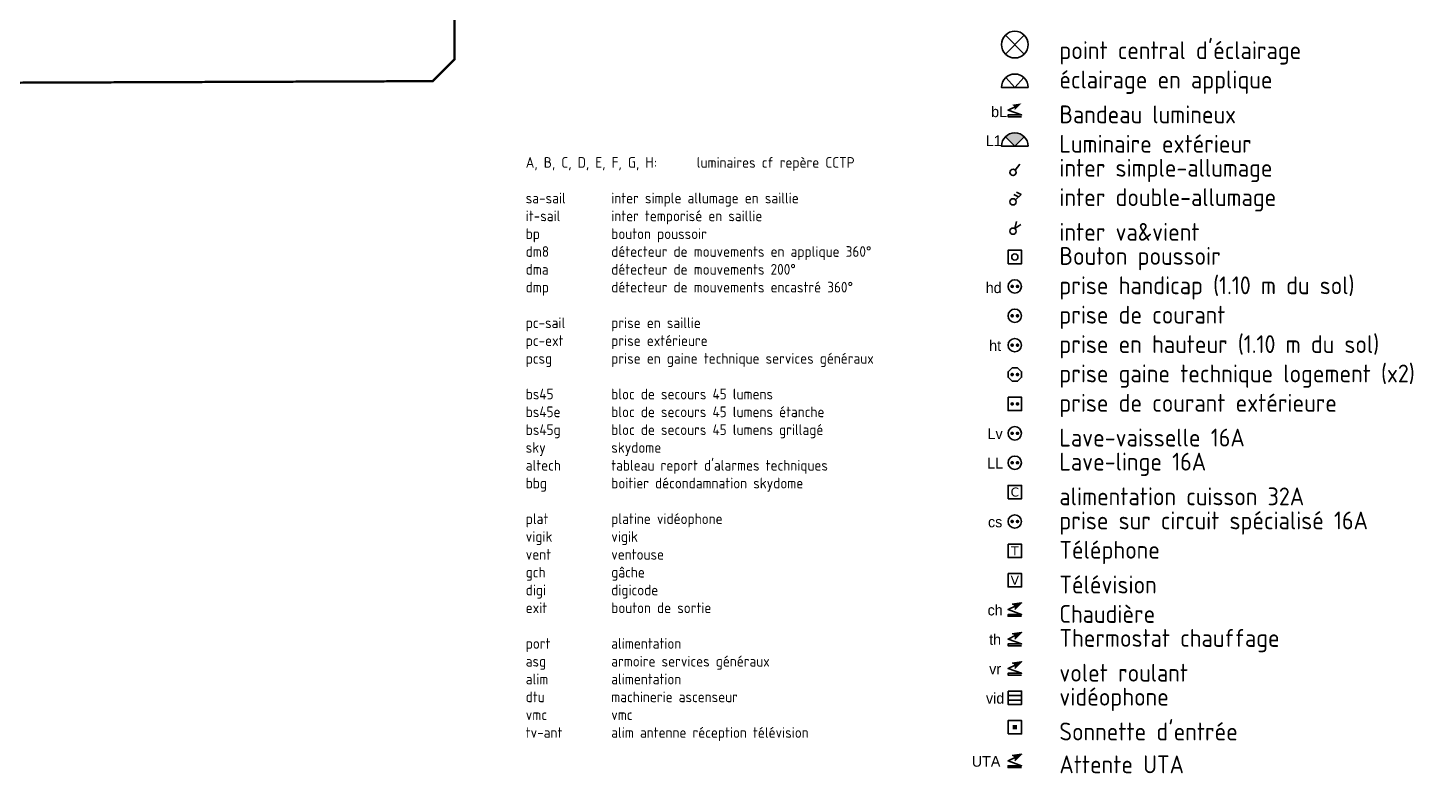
# Model space of a CAD drawing. Header units: centimetres. Extents: x 2811 to 13089, y 820 to 6224.
# Drawn here: x 8447 to 10830, y 820 to 2103 of the extents above; entities that cross this region are included whole.
import ezdxf

# ---------------------------------------------------------------- set-up
doc = ezdxf.new("R2010")
doc.units = ezdxf.units.CM
for name, color, linetype, lineweight in [('prlm-ELEC-CFA', 1, 'Continuous', 25), ('prlm-ELEC-CFO', 1, 'Continuous', 25), ('prlm-MOD-PB', 2, 'Continuous', 30)]:
    doc.layers.add(name, color=color, linetype=linetype, lineweight=lineweight)
doc.styles.add('prlm-elec-cfa', font='comic.ttf', dxfattribs={"height": 12})
doc.styles.add('prlm-elec-cfo', font='comic.ttf', dxfattribs={"height": 12})
doc.styles.get("Standard").update_dxf_attribs({"font": 'isocp.shx', "height": 15})

# ---------------------------------------------------------------- blocks, each defined once
blk = doc.blocks.new('xo.PTCE')
at = {"layer": 'prlm-ELEC-CFO', "color": 0, "ltscale": 0.01}
for points in [[(-0.106, 0.106), (0.106, -0.106)], [(0.106, 0.106), (-0.106, -0.106)]]:
    blk.add_lwpolyline(points, dxfattribs=at)
at = {"layer": 'prlm-ELEC-CFO', "color": 0, "linetype": 'ByBlock', "ltscale": 0.01}
blk.add_circle((0, 0), 0.15, dxfattribs=at)
blk = doc.blocks.new('xo.ECAP')
at = {"color": 0, "ltscale": 0.01}
blk.add_wipeout([(-0.15, 0), (-0.101, 0.111), (0, 0.15), (0.101, 0.111), (0.15, 0)], dxfattribs=at).dxf.layer = 'prlm-ELEC-CFO'
at = {"layer": 'prlm-ELEC-CFO', "color": 0, "linetype": 'ByBlock', "lineweight": -2, "ltscale": 0.01, "flags": 128}
blk.add_lwpolyline([(0.15, 0, 1), (-0.15, 0)], format="xyb", close=True, dxfattribs=at)
at = {"layer": 'prlm-ELEC-CFO', "color": 0, "ltscale": 0.01}
blk.add_lwpolyline([(-0.101, 0.111), (0, 0), (0.101, 0.111)], dxfattribs=at)
blk = doc.blocks.new('xo.BL')
at = {"color": 0, "lineweight": 5, "ltscale": 0.01}
blk.add_wipeout([(-0.075, -0.075), (0.075, -0.075), (0.075, 0.075), (-0.075, 0.075)], dxfattribs=at).dxf.layer = 'prlm-ELEC-CFO'
at = {"layer": 'prlm-ELEC-CFO', "lineweight": 5, "ltscale": 0.01}
blk.add_hatch(color=0, dxfattribs=at).paths.add_polyline_path([(-0.03, 0.06), (-0.001, 0.037), (0, 0), (0.075, 0.075)])
at = {"layer": 'prlm-ELEC-CFO', "color": 0, "ltscale": 0.01}
blk.add_lwpolyline([(0.01, 0.042), (-0.075, 0), (0.075, -0.055), (-0.075, -0.055), (-0.075, -0.075), (0.075, -0.075)], dxfattribs=at)
blk = doc.blocks.new('xo.LUM1')
at = {"layer": 'prlm-ELEC-CFO', "linetype": 'ByBlock', "lineweight": 5, "ltscale": 0.01}
blk.add_hatch(color=0, dxfattribs=at).paths.add_polyline_path([(0.106, 0.106, 0.414214), (-0.106, 0.106), (0, 0)])
at = {"layer": 'prlm-ELEC-CFO', "color": 0, "linetype": 'ByBlock', "lineweight": -2, "ltscale": 0.01, "flags": 128}
blk.add_lwpolyline([(0.15, 0, 1), (-0.15, 0)], format="xyb", close=True, dxfattribs=at)
at = {"layer": 'prlm-ELEC-CFO', "color": 0, "ltscale": 0.01}
blk.add_lwpolyline([(-0.106, 0.106), (0, 0), (0.106, 0.106)], dxfattribs=at)
blk = doc.blocks.new('xo.SA')
at = {"layer": 'prlm-ELEC-CFO', "color": 0, "ltscale": 0.01}
blk.add_lwpolyline([(0.002, -0.013), (0.055, 0.053)], dxfattribs=at)
blk.add_circle((-0.02, -0.04), 0.035, dxfattribs=at)
blk = doc.blocks.new('xo.DA')
at = {"layer": 'prlm-ELEC-CFO', "color": 0, "ltscale": 0.01}
for points in [[(0.04, 0.014), (-0.012, 0.043)], [(0.006, -0.017), (0.07, 0.041), (0.018, 0.07)]]:
    blk.add_lwpolyline(points, dxfattribs=at)
blk.add_circle((-0.02, -0.04), 0.035, dxfattribs=at)
blk = doc.blocks.new('xo.VV')
at = {"layer": 'prlm-ELEC-CFO', "color": 0, "ltscale": 0.01}
blk.add_lwpolyline([(0.069, 0.034), (0, -0.011), (0.019, 0.069)], dxfattribs=at)
blk.add_circle((-0.02, -0.04), 0.035, dxfattribs=at)
blk = doc.blocks.new('xo.BP')
at = {"layer": 'prlm-ELEC-CFO', "color": 0, "ltscale": 0.01, "flags": 128}
blk.add_lwpolyline([(-0.075, -0.075), (0.075, -0.075), (0.075, 0.075), (-0.075, 0.075)], close=True, dxfattribs=at)
at = {"layer": 'prlm-ELEC-CFO', "color": 0, "ltscale": 0.01}
blk.add_circle((0, 0), 0.035, dxfattribs=at)
blk = doc.blocks.new('xo.PCHD')
at = {"color": 0, "lineweight": 5, "ltscale": 0.01}
blk.add_wipeout([(-0.075, -0.075), (0.075, -0.075), (0.075, 0.075), (-0.075, 0.075)], dxfattribs=at).dxf.layer = 'prlm-ELEC-CFO'
at = {"layer": 'prlm-ELEC-CFO', "color": 0, "linetype": 'ByBlock', "lineweight": 5, "ltscale": 0.01, "const_width": 0.02}
for points in [[(-0.04, 0, 1), (-0.02, 0, 1)], [(0.02, 0, 1), (0.04, 0, 1)]]:
    blk.add_lwpolyline(points, format="xyb", close=True, dxfattribs=at)
at = {"layer": 'prlm-ELEC-CFO', "color": 0, "linetype": 'ByBlock', "lineweight": -2, "ltscale": 0.01}
blk.add_circle((0, 0), 0.075, dxfattribs=at)
blk = doc.blocks.new('xo.PC')
at = {"color": 0, "lineweight": 5, "ltscale": 0.01}
blk.add_wipeout([(-0.075, -0.075), (0.075, -0.075), (0.075, 0.075), (-0.075, 0.075)], dxfattribs=at).dxf.layer = 'prlm-ELEC-CFO'
at = {"layer": 'prlm-ELEC-CFO', "color": 0, "linetype": 'ByBlock', "lineweight": 5, "ltscale": 0.01, "const_width": 0.02}
for points in [[(-0.04, 0, 1), (-0.02, 0, 1)], [(0.02, 0, 1), (0.04, 0, 1)]]:
    blk.add_lwpolyline(points, format="xyb", close=True, dxfattribs=at)
at = {"layer": 'prlm-ELEC-CFO', "color": 0, "linetype": 'ByBlock', "lineweight": -2, "ltscale": 0.01}
blk.add_circle((0, 0), 0.075, dxfattribs=at)
blk = doc.blocks.new('xo.PCHT')
at = {"color": 0, "lineweight": 5, "ltscale": 0.01}
blk.add_wipeout([(-0.075, -0.075), (0.075, -0.075), (0.075, 0.075), (-0.075, 0.075)], dxfattribs=at).dxf.layer = 'prlm-ELEC-CFO'
at = {"layer": 'prlm-ELEC-CFO', "color": 0, "linetype": 'ByBlock', "lineweight": 5, "ltscale": 0.01, "const_width": 0.02}
for points in [[(-0.04, 0, 1), (-0.02, 0, 1)], [(0.02, 0, 1), (0.04, 0, 1)]]:
    blk.add_lwpolyline(points, format="xyb", close=True, dxfattribs=at)
at = {"layer": 'prlm-ELEC-CFO', "color": 0, "linetype": 'ByBlock', "lineweight": -2, "ltscale": 0.01}
blk.add_circle((0, 0), 0.075, dxfattribs=at)
blk = doc.blocks.new('xo.PCGTL')
at = {"layer": 'prlm-ELEC-CFO', "color": 0, "ltscale": 0.01}
blk.add_lwpolyline([(-0.031, -0.075), (0.031, -0.075), (0.075, -0.031), (0.075, 0.031), (0.031, 0.075), (-0.031, 0.075), (-0.075, 0.031), (-0.075, -0.031)], close=True, dxfattribs=at)
at = {"layer": 'prlm-ELEC-CFO', "color": 0, "linetype": 'ByBlock', "lineweight": 5, "ltscale": 0.01, "const_width": 0.02}
for points in [[(-0.04, 0, 1), (-0.02, 0, 1)], [(0.02, 0, 1), (0.04, 0, 1)]]:
    blk.add_lwpolyline(points, format="xyb", close=True, dxfattribs=at)
blk = doc.blocks.new('xo.PC-EXT')
at = {"layer": 'prlm-ELEC-CFO', "color": 0, "linetype": 'ByBlock', "lineweight": -2, "ltscale": 0.01, "flags": 128}
blk.add_lwpolyline([(-0.075, 0.075), (0.075, 0.075), (0.075, -0.075), (-0.075, -0.075)], close=True, dxfattribs=at)
at = {"layer": 'prlm-ELEC-CFO', "color": 0, "linetype": 'ByBlock', "lineweight": 5, "ltscale": 0.01, "const_width": 0.02}
for points in [[(-0.04, 0, 1), (-0.02, 0, 1)], [(0.02, 0, 1), (0.04, 0, 1)]]:
    blk.add_lwpolyline(points, format="xyb", close=True, dxfattribs=at)
blk = doc.blocks.new('xo.LV')
at = {"color": 0, "lineweight": 5, "ltscale": 0.01}
blk.add_wipeout([(-0.075, -0.075), (0.075, -0.075), (0.075, 0.075), (-0.075, 0.075)], dxfattribs=at).dxf.layer = 'prlm-ELEC-CFO'
at = {"layer": 'prlm-ELEC-CFO', "color": 0, "linetype": 'ByBlock', "lineweight": 5, "ltscale": 0.01, "const_width": 0.02}
for points in [[(-0.04, 0, 1), (-0.02, 0, 1)], [(0.02, 0, 1), (0.04, 0, 1)]]:
    blk.add_lwpolyline(points, format="xyb", close=True, dxfattribs=at)
at = {"layer": 'prlm-ELEC-CFO', "color": 0, "linetype": 'ByBlock', "lineweight": -2, "ltscale": 0.01}
blk.add_circle((0, 0), 0.075, dxfattribs=at)
blk = doc.blocks.new('xo.LL')
at = {"color": 0, "lineweight": 5, "ltscale": 0.01}
blk.add_wipeout([(-0.075, -0.075), (0.075, -0.075), (0.075, 0.075), (-0.075, 0.075)], dxfattribs=at).dxf.layer = 'prlm-ELEC-CFO'
at = {"layer": 'prlm-ELEC-CFO', "color": 0, "linetype": 'ByBlock', "lineweight": 5, "ltscale": 0.01, "const_width": 0.02}
for points in [[(-0.04, 0, 1), (-0.02, 0, 1)], [(0.02, 0, 1), (0.04, 0, 1)]]:
    blk.add_lwpolyline(points, format="xyb", close=True, dxfattribs=at)
at = {"layer": 'prlm-ELEC-CFO', "color": 0, "linetype": 'ByBlock', "lineweight": -2, "ltscale": 0.01}
blk.add_circle((0, 0), 0.075, dxfattribs=at)
blk = doc.blocks.new('xo.SF32')
at = {"layer": 'prlm-ELEC-CFO', "color": 0, "ltscale": 0.01, "flags": 128}
blk.add_lwpolyline([(-0.075, -0.075), (0.075, -0.075), (0.075, 0.075), (-0.075, 0.075)], close=True, dxfattribs=at)
at = {"layer": 'prlm-ELEC-CFO', "color": 0, "linetype": 'ByBlock', "ltscale": 0.01, "insert": (0, 0), "char_height": 0.1, "width": 0.1136, "attachment_point": 5}
blk.add_mtext('{\\fVerdana|b0|i0|c0|p34;C}', dxfattribs=at)
blk = doc.blocks.new('xo.PCS')
at = {"color": 0, "lineweight": 5, "ltscale": 0.01}
blk.add_wipeout([(-0.075, -0.075), (0.075, -0.075), (0.075, 0.075), (-0.075, 0.075)], dxfattribs=at).dxf.layer = 'prlm-ELEC-CFO'
at = {"layer": 'prlm-ELEC-CFO', "color": 0, "linetype": 'ByBlock', "lineweight": 5, "ltscale": 0.01, "const_width": 0.02}
for points in [[(-0.04, 0, 1), (-0.02, 0, 1)], [(0.02, 0, 1), (0.04, 0, 1)]]:
    blk.add_lwpolyline(points, format="xyb", close=True, dxfattribs=at)
at = {"layer": 'prlm-ELEC-CFO', "color": 0, "linetype": 'ByBlock', "lineweight": -2, "ltscale": 0.01}
blk.add_circle((0, 0), 0.075, dxfattribs=at)
blk = doc.blocks.new('xo.TEL')
at = {"layer": 'prlm-ELEC-CFA', "color": 0, "linetype": 'ByBlock', "lineweight": -2, "ltscale": 0.01, "flags": 128}
blk.add_lwpolyline([(-0.075, 0.075), (0.075, 0.075), (0.075, -0.075), (-0.075, -0.075)], close=True, dxfattribs=at)
at = {"layer": 'prlm-ELEC-CFA', "color": 0, "linetype": 'ByBlock', "ltscale": 0.01, "insert": (0, 0), "char_height": 0.1, "width": 0.1136, "attachment_point": 5}
blk.add_mtext('{\\fVerdana|b0|i0|c0|p34;T}', dxfattribs=at)
blk = doc.blocks.new('xo.TV')
at = {"layer": 'prlm-ELEC-CFA', "color": 0, "linetype": 'ByBlock', "lineweight": -2, "ltscale": 0.01, "flags": 128}
blk.add_lwpolyline([(-0.075, 0.075), (0.075, 0.075), (0.075, -0.075), (-0.075, -0.075)], close=True, dxfattribs=at)
at = {"layer": 'prlm-ELEC-CFA', "color": 0, "linetype": 'ByBlock', "ltscale": 0.01, "insert": (0, 0), "char_height": 0.1, "width": 0.1136, "attachment_point": 5}
blk.add_mtext('{\\fVerdana|b0|i0|c0|p34;V}', dxfattribs=at)
blk = doc.blocks.new('xo.CH')
at = {"layer": 'prlm-ELEC-CFO', "lineweight": 5, "ltscale": 0.01}
blk.add_hatch(color=0, dxfattribs=at).paths.add_polyline_path([(-0.03, 0.06), (-0.001, 0.037), (0, 0), (0.075, 0.075)])
at = {"layer": 'prlm-ELEC-CFO', "color": 0, "ltscale": 0.01}
for points in [[(0.01, 0.042), (-0.075, 0), (0.075, -0.055), (-0.075, -0.055), (-0.075, -0.075), (0.075, -0.075)], [(-0.03, 0.06), (0.075, 0.075), (0, 0)]]:
    blk.add_lwpolyline(points, dxfattribs=at)
blk = doc.blocks.new('xo.TH')
at = {"color": 0, "lineweight": 5, "ltscale": 0.01}
blk.add_wipeout([(-0.075, -0.075), (0.075, -0.075), (0.075, 0.075), (-0.075, 0.075)], dxfattribs=at).dxf.layer = 'prlm-ELEC-CFA'
at = {"layer": 'prlm-ELEC-CFA', "lineweight": 5, "ltscale": 0.01}
blk.add_hatch(color=0, dxfattribs=at).paths.add_polyline_path([(-0.03, 0.06), (-0.001, 0.037), (0, 0), (0.075, 0.075)])
at = {"layer": 'prlm-ELEC-CFA', "color": 0, "ltscale": 0.01}
for points in [[(0.01, 0.042), (-0.075, 0), (0.075, -0.055), (-0.075, -0.055), (-0.075, -0.075), (0.075, -0.075)], [(-0.03, 0.06), (0.075, 0.075), (0, 0)]]:
    blk.add_lwpolyline(points, dxfattribs=at)
blk = doc.blocks.new('xo.VR')
at = {"layer": 'prlm-ELEC-CFO', "lineweight": 5, "ltscale": 0.01}
blk.add_hatch(color=0, dxfattribs=at).paths.add_polyline_path([(-0.03, 0.06), (-0.001, 0.037), (0, 0), (0.075, 0.075)])
at = {"layer": 'prlm-ELEC-CFO', "color": 0, "ltscale": 0.01}
for points in [[(0.01, 0.042), (-0.075, 0), (0.075, -0.055), (-0.075, -0.055), (-0.075, -0.075), (0.075, -0.075)], [(-0.03, 0.06), (0.075, 0.075), (0, 0)]]:
    blk.add_lwpolyline(points, dxfattribs=at)
blk = doc.blocks.new('xo.VID')
at = {"layer": 'prlm-ELEC-CFA', "color": 0, "linetype": 'ByBlock', "lineweight": -2, "ltscale": 0.01, "flags": 128}
blk.add_lwpolyline([(-0.075, 0.075), (0.075, 0.075), (0.075, -0.075), (-0.075, -0.075)], close=True, dxfattribs=at)
at = {"layer": 'prlm-ELEC-CFA', "color": 0, "ltscale": 0.01}
for points in [[(-0.075, 0.025), (0.075, 0.025)], [(-0.075, -0.025), (0.075, -0.025)]]:
    blk.add_lwpolyline(points, dxfattribs=at)
blk = doc.blocks.new('xo.BSO')
at = {"layer": 'prlm-ELEC-CFO', "lineweight": 5, "ltscale": 0.01}
blk.add_hatch(color=0, dxfattribs=at).paths.add_polyline_path([(-0.025, -0.025), (0.025, -0.025), (0.025, 0.025), (-0.025, 0.025)])
at = {"layer": 'prlm-ELEC-CFO', "color": 0, "ltscale": 0.01, "flags": 128}
blk.add_lwpolyline([(-0.075, -0.075), (0.075, -0.075), (0.075, 0.075), (-0.075, 0.075)], close=True, dxfattribs=at)

msp = doc.modelspace()

# ---------------------------------------------------------------- linework, layer by layer
at = {"layer": 'prlm-MOD-PB', "ltscale": 0.8, "const_width": 4}
msp.add_lwpolyline([(2812.976, 2304.706), (6460.168, 2313.199), (7232.183, 2976.973), (7662.663, 2976.973), (7790.514, 2909.886), (8085.32, 2043.919), (8134.686, 2007.284), (9143.651, 2010.985), (9180.94, 2048.275), (9180.94, 2348.491)], dxfattribs=at)

# ---------------------------------------------------------------- block references
at = {"layer": 'prlm-ELEC-CFA', "xscale": 153.1993498729789, "yscale": 153.1993498729789, "zscale": 153.1993498729789}
for name, p in [('xo.TEL', (10144.698, 1202.898)), ('xo.TV', (10144.698, 1152.342)), ('xo.TH', (10144.698, 1051.23)), ('xo.VID', (10144.698, 950.119))]:
    msp.add_blockref(name, p, dxfattribs=at)
at = {"layer": 'prlm-ELEC-CFO', "xscale": 153.1993498729789, "yscale": 153.1993498729789, "zscale": 153.1993498729789}
for name, p in [('xo.PTCE', (10144.698, 2073.836)), ('xo.ECAP', (10144.698, 2000.3)), ('xo.BL', (10144.698, 1961.235)), ('xo.LUM1', (10144.698, 1899.189)), ('xo.SA', (10144.698, 1860.123)), ('xo.DA', (10144.698, 1809.567)), ('xo.VV', (10144.698, 1759.011)), ('xo.BP', (10144.698, 1708.456)), ('xo.PCHD', (10144.698, 1657.9)), ('xo.PC', (10144.698, 1607.344)), ('xo.PCHT', (10144.698, 1556.788)), ('xo.PCGTL', (10144.698, 1506.232)), ('xo.PC-EXT', (10144.698, 1455.677)), ('xo.LV', (10144.698, 1405.121)), ('xo.LL', (10144.698, 1354.565)), ('xo.SF32', (10144.698, 1304.009)), ('xo.PCS', (10144.698, 1253.454)), ('xo.CH', (10144.698, 1101.786)), ('xo.VR', (10144.698, 1000.675)), ('xo.BSO', (10144.698, 899.563)), ('xo.CH', (10144.698, 841.556))]:
    msp.add_blockref(name, p, dxfattribs=at)

# ---------------------------------------------------------------- texts
at = {"layer": 'prlm-ELEC-CFA', "lineweight": 20, "insert": (10110.842, 1059.642), "char_height": 18.3839, "attachment_point": 2, "line_spacing_factor": 0.8, "style": 'prlm-elec-cfa', "bg_fill": 3, "box_fill_scale": 0.95, "bg_fill_color": 256, "bg_fill_transparency": 0}
msp.add_mtext('th', dxfattribs=at)
at = {"layer": 'prlm-ELEC-CFO', "lineweight": 20, "width": 1991.59155, "attachment_point": 7}
for s, insert, char_height in [('point central d’éclairage', (10221.297, 2039.627), 30.63987), ('éclairage en applique', (10221.297, 1989.071), 30.63987), ('Bandeau lumineux', (10221.297, 1938.515), 30.63987), ('Luminaire extérieur', (10221.297, 1887.959), 30.63987), ('inter simple-allumage', (10221.297, 1837.404), 30.63987), ('inter double-allumage', (10221.297, 1786.848), 30.63987), ('inter va&vient', (10221.297, 1736.292), 30.63987), ('Bouton poussoir', (10221.297, 1685.736), 30.63987), ('prise handicap (1.10 m du sol)', (10221.297, 1635.18), 30.63987), ('prise de courant', (10221.297, 1584.625), 30.63987), ('prise en hauteur (1.10 m du sol)', (10221.297, 1534.069), 30.63987), ('prise gaine technique logement (x2)', (10221.297, 1483.513), 30.63987), ('prise de courant extérieure', (10221.297, 1432.957), 30.63987), ('Lave-vaisselle 16A', (10221.297, 1382.401), 30.63987), ('Lave-linge 16A', (10221.297, 1331.846), 30.63987), ('alimentation cuisson 32A', (10221.297, 1281.29), 30.63987), ('prise sur circuit spécialisé 16A', (10221.297, 1230.734), 30.63987), ('Téléphone', (10221.297, 1180.178), 30.6399), ('Télévision', (10221.297, 1129.623), 30.6399), ('Chaudière', (10221.297, 1079.067), 30.6399), ('Thermostat chauffage', (10221.297, 1028.511), 30.63987), ('volet roulant', (10221.297, 977.955), 30.63987), ('vidéophone', (10221.297, 927.399), 30.6399), ('Sonnette d’entrée', (10221.297, 876.844), 30.63987), ('Attente UTA  ', (10221.297, 820.243), 30.63987)]:
    msp.add_mtext(s, dxfattribs=dict(at, insert=insert, char_height=char_height))
at = {"layer": 'prlm-ELEC-CFO', "insert": (9303.67, 1880.327), "char_height": 18.38392, "width": 644.86892, "attachment_point": 1}
msp.add_mtext("A, B, C, D, E, F, G, H^I:^Iluminaires cf repère CCTP\\P^I^I\\Psa-sail^I^Iinter simple allumage en saillie\\Pit-sail^I^Iinter temporisé en saillie\\Pbp^I^Ibouton poussoir\\Pdm8^I^Idétecteur de mouvements en applique 360°\\Pdma^I^Idétecteur de mouvements 200°\\Pdmp^I^Idétecteur de mouvements encastré 360°\\P^I^I\\Ppc-sail^I^Iprise en saillie\\Ppc-ext^I^Iprise extérieure\\Ppcsg^I^Iprise en gaine technique services généraux\\P^I^I\\Pbs45^I^Ibloc de secours 45 lumens\\Pbs45e^I^Ibloc de secours 45 lumens étanche\\Pbs45g^I^Ibloc de secours 45 lumens grillagé\\Psky^I^Iskydome\\Paltech^I^Itableau report d'alarmes techniques\\Pbbg^I^Iboitier décondamnation skydome\\P^I^I\\Pplat^I^Iplatine vidéophone\\Pvigik^I^Ivigik\\Pvent^I^Iventouse\\Pgch^I^Igâche\\Pdigi^I^Idigicode\\Pexit^I^Ibouton de sortie\\P^I^I\\Pport^I^Ialimentation\\Pasg^I^Iarmoire services généraux\\Palim^I^Ialimentation\\Pdtu^I^Imachinerie ascenseur\\Pvmc^I^Ivmc\\Ptv-ant^I^Ialim antenne réception télévision", dxfattribs=at)
at = {"layer": 'prlm-ELEC-CFO', "lineweight": 20, "char_height": 18.3839, "attachment_point": 2, "line_spacing_factor": 0.8, "style": 'prlm-elec-cfo', "bg_fill": 3, "box_fill_scale": 0.95, "bg_fill_color": 256, "bg_fill_transparency": 0}
for s, insert in [('hd', (10108.383, 1664.8)), ('ht', (10110.842, 1565.2)), ('vr', (10110.842, 1009.087)), ('UTA', (10095.262, 849.968))]:
    msp.add_mtext(s, dxfattribs=dict(at, insert=insert))

# ---------------------------------------------------------------- next in the draw order: texts
at = {"layer": 'prlm-ELEC-CFA', "lineweight": 20, "insert": (10110.842, 958.531), "char_height": 18.3839, "attachment_point": 2, "line_spacing_factor": 0.8, "style": 'prlm-elec-cfa', "bg_fill": 3, "box_fill_scale": 0.95, "bg_fill_color": 256, "bg_fill_transparency": 0}
msp.add_mtext('vid', dxfattribs=at)
at = {"layer": 'prlm-ELEC-CFO', "lineweight": 20, "char_height": 18.3839, "attachment_point": 2, "line_spacing_factor": 0.8, "style": 'prlm-elec-cfo', "bg_fill": 3, "box_fill_scale": 0.95, "bg_fill_color": 256, "bg_fill_transparency": 0}
for s, insert in [('bL', (10117.694, 1967.512)), ('L1', (10108.383, 1917.578)), ('Lv', (10110.842, 1413.533)), ('LL', (10110.842, 1362.977)), ('cs', (10110.842, 1261.866)), ('ch', (10110.842, 1110.198))]:
    msp.add_mtext(s, dxfattribs=dict(at, insert=insert))

doc.saveas('drawing.dxf')
